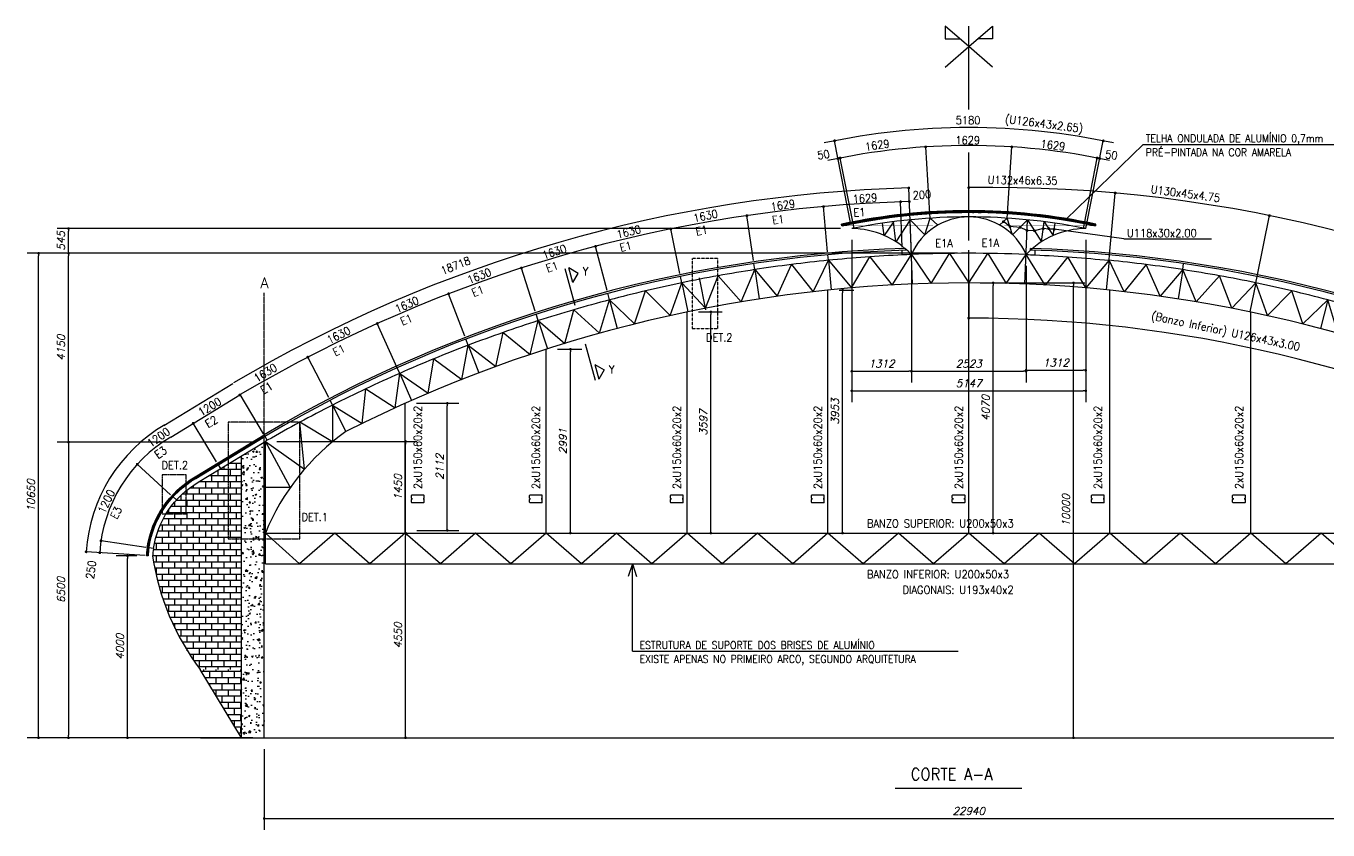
# Model space of a CAD drawing. Header units: millimetres. Extents: x -287396 to 401320, y -174247 to 142644.
# Drawn here: x 18753 to 104679, y -79146 to -26132 of the extents above; entities that cross this region are included whole.
import ezdxf
from ezdxf.enums import TextEntityAlignment as Align

# ---------------------------------------------------------------- set-up
doc = ezdxf.new("R2010")
doc.units = ezdxf.units.MM
doc.header["$LTSCALE"] = 2.5
doc.linetypes.add('CENTER', pattern=[50.8, 31.75, -6.35, 6.35, -6.35])
doc.linetypes.add('DASHED2', pattern=[9.525, 6.35, -3.175])
for name, color, linetype in [('ESTMETÄLICA', 1, 'Continuous'), ('Estrutura Aço Porticos', 7, 'Continuous'), ('PISO', 8, 'Continuous'), ('VIS', 5, 'Continuous'), ('VISTA', 1, 'Continuous')]:
    doc.layers.add(name, color=color, linetype=linetype)
doc.styles.add('ROMANS', font='romans', dxfattribs={"oblique": 15})
doc.dimstyles.new('ESC.250x0.33', dxfattribs={"dimscale": 250, "dimtxt": 2, "dimasz": 0.7, "dimexe": 3, "dimexo": 3, "dimgap": 1, "dimtad": 1, "dimdec": 0, "dimlfac": 0.333333, "dimtxsty": 'ROMANS', "dimblk": 'DOT', "dimcen": 0.7, "dimclrd": 2, "dimclre": 2, "dimadec": 4, "dimazin": 0, "dimtfac": 1, "dimtdec": 0, "dimtmove": 0, "dimatfit": 3, "dimldrblk": 'DOT', "dimfxl": 1, "dimarcsym": 0})

# ---------------------------------------------------------------- blocks, each defined once
blk = doc.blocks.new('DOT')
at = {"color": 0, "linetype": 'ByBlock'}
blk.add_line((-0.5, 0), (-1, 0), dxfattribs=at)
at = {"color": 0, "linetype": 'ByBlock', "const_width": 0.5}
blk.add_lwpolyline([(-0.25, 0, 1), (0.25, 0, 1)], format="xyb", close=True, dxfattribs=at)
blk = doc.blocks.new('*D137')
at = {"color": 2, "lineweight": -2}
for p, q in [((33721, -53569), (20810, -53569)), ((21560, -53744), (21560, -72894)), ((33721, -73069), (20810, -73069))]:
    blk.add_line(p, q, dxfattribs=at)
at = {"layer": 'DEFPOINTS', "color": 0}
for p in [(34471, -53569), (21560, -73069), (34471, -73069)]:
    blk.add_point(p, dxfattribs=at)
at = {"color": 2, "lineweight": -2, "xscale": 175, "yscale": 175, "zscale": 175}
for p, rotation in [((21560, -53569), 90), ((21560, -73069), 270)]:
    blk.add_blockref('DOT', p, dxfattribs=dict(at, rotation=rotation))
at = {"color": 0, "insert": (21060, -63319), "char_height": 500, "attachment_point": 5, "rotation": 90, "style": 'ROMANS'}
blk.add_mtext('6500', dxfattribs=at)
blk = doc.blocks.new('_Dot')
at = {"color": 0, "linetype": 'ByBlock', "lineweight": -2}
blk.add_line((-0.5, 0), (-1, 0), dxfattribs=at)
at = {"color": 0, "linetype": 'ByBlock', "const_width": 0.5}
blk.add_lwpolyline([(-0.25, 0, 1), (0.25, 0, 1)], format="xyb", close=True, dxfattribs=at)
blk = doc.blocks.new('*D138')
at = {"color": 2, "lineweight": -2}
for p, q in [((80221, -41119), (20810, -41119)), ((21560, -53394), (21560, -41294)), ((33721, -53569), (20810, -53569))]:
    blk.add_line(p, q, dxfattribs=at)
at = {"layer": 'DEFPOINTS', "color": 0}
for p in [(21560, -41119), (80971, -41119), (34471, -53569)]:
    blk.add_point(p, dxfattribs=at)
at = {"color": 2, "lineweight": -2, "xscale": 175, "yscale": 175, "zscale": 175}
for p, rotation in [((21560, -41119), 90), ((21560, -53569), 270)]:
    blk.add_blockref('DOT', p, dxfattribs=dict(at, rotation=rotation))
at = {"color": 0, "insert": (21060, -47344), "char_height": 500, "attachment_point": 5, "rotation": 90, "style": 'ROMANS'}
blk.add_mtext('4150', dxfattribs=at)
blk = doc.blocks.new('*D139')
at = {"color": 2, "lineweight": -2}
for p, q in [((35296, -59569), (44554, -59569)), ((43804, -72894), (43804, -59744)), ((35221, -73069), (44554, -73069))]:
    blk.add_line(p, q, dxfattribs=at)
at = {"layer": 'DEFPOINTS', "color": 0}
for p in [(34546, -59569), (43804, -59569), (34471, -73069)]:
    blk.add_point(p, dxfattribs=at)
at = {"color": 2, "lineweight": -2, "xscale": 175, "yscale": 175, "zscale": 175}
for p, rotation in [((43804, -59569), 90), ((43804, -73069), 270)]:
    blk.add_blockref('DOT', p, dxfattribs=dict(at, rotation=rotation))
at = {"color": 0, "insert": (43304, -66319), "char_height": 500, "attachment_point": 5, "rotation": 90, "style": 'ROMANS'}
blk.add_mtext('4550', dxfattribs=at)
blk = doc.blocks.new('*D140')
at = {"color": 2, "lineweight": -2}
for p, q in [((81721, -43069), (88637, -43069)), ((87887, -72894), (87887, -43244)), ((81719, -73069), (88637, -73069))]:
    blk.add_line(p, q, dxfattribs=at)
at = {"layer": 'DEFPOINTS', "color": 0}
for p in [(80971, -43069), (87887, -43069), (80969, -73069)]:
    blk.add_point(p, dxfattribs=at)
at = {"color": 2, "lineweight": -2, "xscale": 175, "yscale": 175, "zscale": 175}
for p, rotation in [((87887, -43069), 90), ((87887, -73069), 270)]:
    blk.add_blockref('DOT', p, dxfattribs=dict(at, rotation=rotation))
at = {"color": 0, "insert": (87387, -58069), "char_height": 500, "attachment_point": 5, "rotation": 90, "style": 'ROMANS'}
blk.add_mtext('10000', dxfattribs=at)
blk = doc.blocks.new('*D141')
at = {"color": 2, "lineweight": -2}
for p, q in [((26058, -61069), (24704, -61069)), ((25454, -72894), (25454, -61244)), ((26516, -73069), (24704, -73069))]:
    blk.add_line(p, q, dxfattribs=at)
at = {"layer": 'DEFPOINTS', "color": 0}
for p in [(25454, -61069), (26808, -61069), (27266, -73069)]:
    blk.add_point(p, dxfattribs=at)
at = {"color": 2, "lineweight": -2, "xscale": 175, "yscale": 175, "zscale": 175}
for p, rotation in [((25454, -61069), 90), ((25454, -73069), 270)]:
    blk.add_blockref('DOT', p, dxfattribs=dict(at, rotation=rotation))
at = {"color": 0, "insert": (24954, -67069), "char_height": 500, "attachment_point": 5, "rotation": 90, "style": 'ROMANS'}
blk.add_mtext('4000', dxfattribs=at)
blk = doc.blocks.new('*D155')
at = {"color": 2, "lineweight": -2}
for p, q in [((34471, -73819), (34471, -79146)), ((127471, -73985), (127471, -79146)), ((34646, -78396), (127296, -78396))]:
    blk.add_line(p, q, dxfattribs=at)
at = {"layer": 'DEFPOINTS', "color": 0}
for p in [(34471, -73069), (127471, -73235), (127471, -78396)]:
    blk.add_point(p, dxfattribs=at)
at = {"color": 2, "lineweight": -2, "xscale": 175, "yscale": 175, "zscale": 175, "rotation": 180}
blk.add_blockref('DOT', (34471, -78396), dxfattribs=at)
at = {"color": 2, "lineweight": -2, "xscale": 175, "yscale": 175, "zscale": 175}
blk.add_blockref('DOT', (127471, -78396), dxfattribs=at)
at = {"color": 0, "insert": (80971, -77896), "char_height": 500, "attachment_point": 5, "style": 'ROMANS'}
blk.add_mtext('22940', dxfattribs=at)
blk = doc.blocks.new('*D160')
at = {"color": 2, "lineweight": -2}
for p, q in [((29521, -41119), (18831, -41119)), ((19581, -72894), (19581, -41294)), ((29521, -73069), (18831, -73069))]:
    blk.add_line(p, q, dxfattribs=at)
at = {"layer": 'DEFPOINTS', "color": 0}
for p in [(19581, -41119), (30271, -41119), (30271, -73069)]:
    blk.add_point(p, dxfattribs=at)
at = {"color": 2, "lineweight": -2, "xscale": 175, "yscale": 175, "zscale": 175}
for p, rotation in [((19581, -41119), 90), ((19581, -73069), 270)]:
    blk.add_blockref('DOT', p, dxfattribs=dict(at, rotation=rotation))
at = {"color": 0, "insert": (19081, -57094), "char_height": 500, "attachment_point": 5, "rotation": 90, "style": 'ROMANS'}
blk.add_mtext('10650', dxfattribs=at)
blk = doc.blocks.new('*D161')
at = {"color": 2, "lineweight": -2}
for p, q in [((73251, -40233), (73251, -49646)), ((77187, -41946), (77187, -49646)), ((73426, -48896), (77012, -48896))]:
    blk.add_line(p, q, dxfattribs=at)
at = {"layer": 'DEFPOINTS', "color": 0}
for p in [(73251, -39483), (77187, -41196), (77187, -48896)]:
    blk.add_point(p, dxfattribs=at)
at = {"color": 2, "lineweight": -2, "xscale": 175, "yscale": 175, "zscale": 175, "rotation": 180}
blk.add_blockref('DOT', (73251, -48896), dxfattribs=at)
at = {"color": 2, "lineweight": -2, "xscale": 175, "yscale": 175, "zscale": 175}
blk.add_blockref('DOT', (77187, -48896), dxfattribs=at)
at = {"color": 0, "insert": (75219, -48396), "char_height": 500, "attachment_point": 5, "style": 'ROMANS'}
blk.add_mtext('1312', dxfattribs=at)
blk = doc.blocks.new('*D162')
at = {"color": 2, "lineweight": -2}
for p, q in [((77187, -41946), (77187, -49646)), ((84756, -41946), (84756, -49646)), ((77362, -48896), (84581, -48896))]:
    blk.add_line(p, q, dxfattribs=at)
at = {"layer": 'DEFPOINTS', "color": 0}
for p in [(77187, -41196), (84756, -41196), (84756, -48896)]:
    blk.add_point(p, dxfattribs=at)
at = {"color": 2, "lineweight": -2, "xscale": 175, "yscale": 175, "zscale": 175, "rotation": 180}
blk.add_blockref('DOT', (77187, -48896), dxfattribs=at)
at = {"color": 2, "lineweight": -2, "xscale": 175, "yscale": 175, "zscale": 175}
blk.add_blockref('DOT', (84756, -48896), dxfattribs=at)
at = {"color": 0, "insert": (80971, -48396), "char_height": 500, "attachment_point": 5, "style": 'ROMANS'}
blk.add_mtext('2523', dxfattribs=at)
blk = doc.blocks.new('*D163')
at = {"color": 2, "lineweight": -2}
for p, q in [((88692, -40233), (88692, -49584)), ((84756, -41946), (84756, -49584)), ((84931, -48834), (88517, -48834))]:
    blk.add_line(p, q, dxfattribs=at)
at = {"layer": 'DEFPOINTS', "color": 0}
for p in [(88692, -39483), (84756, -41196), (88692, -48834)]:
    blk.add_point(p, dxfattribs=at)
at = {"color": 2, "lineweight": -2, "xscale": 175, "yscale": 175, "zscale": 175, "rotation": 180}
blk.add_blockref('DOT', (84756, -48834), dxfattribs=at)
at = {"color": 2, "lineweight": -2, "xscale": 175, "yscale": 175, "zscale": 175}
blk.add_blockref('DOT', (88692, -48834), dxfattribs=at)
at = {"color": 0, "insert": (86724, -48334), "char_height": 500, "attachment_point": 5, "style": 'ROMANS'}
blk.add_mtext('1312', dxfattribs=at)
blk = doc.blocks.new('*D164')
at = {"color": 2, "lineweight": -2}
for p, q in [((73251, -40233), (73251, -50938)), ((88692, -40233), (88692, -50938)), ((73426, -50188), (88517, -50188))]:
    blk.add_line(p, q, dxfattribs=at)
at = {"layer": 'DEFPOINTS', "color": 0}
for p in [(73251, -39483), (88692, -39483), (88692, -50188)]:
    blk.add_point(p, dxfattribs=at)
at = {"color": 2, "lineweight": -2, "xscale": 175, "yscale": 175, "zscale": 175, "rotation": 180}
blk.add_blockref('DOT', (73251, -50188), dxfattribs=at)
at = {"color": 2, "lineweight": -2, "xscale": 175, "yscale": 175, "zscale": 175}
blk.add_blockref('DOT', (88692, -50188), dxfattribs=at)
at = {"color": 0, "insert": (80971, -49688), "char_height": 500, "attachment_point": 5, "style": 'ROMANS'}
blk.add_mtext('5147', dxfattribs=at)
blk = doc.blocks.new('*D165')
at = {"color": 2, "lineweight": -2}
for p, q in [((72501, -39483), (20810, -39483)), ((21560, -40944), (21560, -39658)), ((33721, -41119), (20810, -41119))]:
    blk.add_line(p, q, dxfattribs=at)
at = {"layer": 'DEFPOINTS', "color": 0}
for p in [(21560, -39483), (73251, -39483), (34471, -41119)]:
    blk.add_point(p, dxfattribs=at)
at = {"color": 2, "lineweight": -2, "xscale": 175, "yscale": 175, "zscale": 175}
for p, rotation in [((21560, -39483), 90), ((21560, -41119), 270)]:
    blk.add_blockref('DOT', p, dxfattribs=dict(at, rotation=rotation))
at = {"color": 0, "insert": (21060, -40301), "char_height": 500, "attachment_point": 5, "rotation": 90, "style": 'ROMANS'}
blk.add_mtext('545', dxfattribs=at)
blk = doc.blocks.new('*D186')
at = {"color": 2, "lineweight": -2}
for p, q in [((35296, -53526), (44554, -53526)), ((43804, -59394), (43804, -53701)), ((35296, -59569), (44554, -59569))]:
    blk.add_line(p, q, dxfattribs=at)
at = {"layer": 'DEFPOINTS', "color": 0}
for p in [(34546, -53526), (43804, -53526), (34546, -59569)]:
    blk.add_point(p, dxfattribs=at)
at = {"color": 2, "lineweight": -2, "xscale": 175, "yscale": 175, "zscale": 175}
for p, rotation in [((43804, -53526), 90), ((43804, -59569), 270)]:
    blk.add_blockref('DOT', p, dxfattribs=dict(at, rotation=rotation))
at = {"color": 0, "insert": (43304, -56547), "char_height": 500, "attachment_point": 5, "rotation": 90, "style": 'ROMANS'}
blk.add_mtext('1450', dxfattribs=at)
blk = doc.blocks.new('*D405')
at = {"color": 2, "lineweight": -2}
for p, q in [((53828, -47443), (55429, -47443)), ((54679, -59394), (54679, -47618)), ((53828, -59569), (55429, -59569))]:
    blk.add_line(p, q, dxfattribs=at)
at = {"layer": 'DEFPOINTS', "color": 0}
for p in [(53078, -47443), (54679, -47443), (53078, -59569)]:
    blk.add_point(p, dxfattribs=at)
at = {"color": 2, "lineweight": -2, "xscale": 175, "yscale": 175, "zscale": 175}
for p, rotation in [((54679, -47443), 90), ((54679, -59569), 270)]:
    blk.add_blockref('DOT', p, dxfattribs=dict(at, rotation=rotation))
at = {"color": 0, "insert": (54179, -53506), "char_height": 500, "attachment_point": 5, "rotation": 90, "style": 'ROMANS'}
blk.add_mtext('2991', dxfattribs=at)
blk = doc.blocks.new('*D406')
at = {"color": 2, "lineweight": -2}
for p, q in [((63128, -44985), (64698, -44985)), ((63948, -59394), (63948, -45160)), ((63128, -59569), (64698, -59569))]:
    blk.add_line(p, q, dxfattribs=at)
at = {"layer": 'DEFPOINTS', "color": 0}
for p in [(62378, -44985), (63948, -44985), (62378, -59569)]:
    blk.add_point(p, dxfattribs=at)
at = {"color": 2, "lineweight": -2, "xscale": 175, "yscale": 175, "zscale": 175}
for p, rotation in [((63948, -44985), 90), ((63948, -59569), 270)]:
    blk.add_blockref('DOT', p, dxfattribs=dict(at, rotation=rotation))
at = {"color": 0, "insert": (63448, -52277), "char_height": 500, "attachment_point": 5, "rotation": 90, "style": 'ROMANS'}
blk.add_mtext('3597', dxfattribs=at)
blk = doc.blocks.new('*D407')
at = {"color": 2, "lineweight": -2}
for p, q in [((72428, -43542), (73394, -43542)), ((72644, -59394), (72644, -43717)), ((72428, -59569), (73394, -59569))]:
    blk.add_line(p, q, dxfattribs=at)
at = {"layer": 'DEFPOINTS', "color": 0}
for p in [(71678, -43542), (72644, -43542), (71678, -59569)]:
    blk.add_point(p, dxfattribs=at)
at = {"color": 2, "lineweight": -2, "xscale": 175, "yscale": 175, "zscale": 175}
for p, rotation in [((72644, -43542), 90), ((72644, -59569), 270)]:
    blk.add_blockref('DOT', p, dxfattribs=dict(at, rotation=rotation))
at = {"color": 0, "insert": (72144, -51555), "char_height": 500, "attachment_point": 5, "rotation": 90, "style": 'ROMANS'}
blk.add_mtext('3953', dxfattribs=at)
blk = doc.blocks.new('*D408')
at = {"color": 2, "lineweight": -2}
for p, q in [((81721, -43069), (83333, -43069)), ((82583, -59394), (82583, -43244)), ((81728, -59569), (83333, -59569))]:
    blk.add_line(p, q, dxfattribs=at)
at = {"layer": 'DEFPOINTS', "color": 0}
for p in [(80971, -43069), (82583, -43069), (80978, -59569)]:
    blk.add_point(p, dxfattribs=at)
at = {"color": 2, "lineweight": -2, "xscale": 175, "yscale": 175, "zscale": 175}
for p, rotation in [((82583, -43069), 90), ((82583, -59569), 270)]:
    blk.add_blockref('DOT', p, dxfattribs=dict(at, rotation=rotation))
at = {"color": 0, "insert": (82083, -51319), "char_height": 500, "attachment_point": 5, "rotation": 90, "style": 'ROMANS'}
blk.add_mtext('4070', dxfattribs=at)
blk = doc.blocks.new('*D409')
at = {"color": 2, "lineweight": -2}
for p, q in [((44528, -51005), (47306, -51005)), ((46556, -59219), (46556, -51180)), ((44554, -59394), (47306, -59394))]:
    blk.add_line(p, q, dxfattribs=at)
at = {"layer": 'DEFPOINTS', "color": 0}
for p in [(43778, -51005), (46556, -51005), (43804, -59394)]:
    blk.add_point(p, dxfattribs=at)
at = {"color": 2, "lineweight": -2, "xscale": 175, "yscale": 175, "zscale": 175}
for p, rotation in [((46556, -51005), 90), ((46556, -59394), 270)]:
    blk.add_blockref('DOT', p, dxfattribs=dict(at, rotation=rotation))
at = {"color": 0, "insert": (46056, -55200), "char_height": 500, "attachment_point": 5, "rotation": 90, "style": 'ROMANS'}
blk.add_mtext('2112', dxfattribs=at)

msp = doc.modelspace()

# ---------------------------------------------------------------- hatches: boundary and pattern name
h = msp.add_hatch()
h.set_pattern_fill('ANSI31', color=2, style=0)
h.set_pattern_definition([(45, (-206095.9632, -99661.791), (-2.24506403, 2.24506403), [])])
edge = h.paths.add_edge_path()
edge.add_arc((80971.406, -78101.861), 39797.103, 77.82961604, 102.17038396)
edge.add_line((72581.399, -39199.198), (72605.432, -39310.636))
edge.add_arc((80971.406, -78101.861), 39683.103, 77.82961604, 102.17038396, ccw=False)
edge.add_line((89337.379, -39310.636), (89361.413, -39199.198))
h = msp.add_hatch()
h.set_pattern_fill('ANSI31', color=2, style=0)
h.set_pattern_definition([(135, (368038.7745, -99661.791), (2.24506403, 2.24506403), [])])
h.paths.add_polyline_path([(34269.43, -53207.027, -0.000199957), (34330.395, -53170.811), (34389.691, -53268.187, 0.000203607), (34327.693, -53305.016), (29969.533, -55962.351, 0.249663287), (26807.613, -61068.758), (26693.853, -61061.342, -0.249454809), (29907.527, -55866.636)])
h = msp.add_hatch()
h.set_pattern_fill('AR-CONC', color=1, scale=6, style=0)
h.set_pattern_definition([(50, (-696813.7, -179772.3), (1093.108, -95.6345), [114.3, -1257.3]), (355, (-696813.7, -179772.3), (-211.457, 1146.3399), [91.44, -1005.84]), (100.451, (-696722.6, -179780.3), (881.655, 1050.7001), [97.14, -1068.54]), (46.1842, (-696813.7, -179467.5), (1626.4742, -252.254), [171.45, -1885.95]), (96.6356, (-696678.2, -179488.5), (1424.4254, 1484.5533), [145.71, -1602.81]), (351.184, (-696813.7, -179467.5), (1424.4276, 1484.5507), [137.16, -1508.76]), (21, (-696661.3, -179543.7), (909.6893, -613.5931), [114.3, -1257.3]), (326, (-696661.3, -179543.7), (370.8122, 1105.1278), [91.44, -1005.84]), (71.4514, (-696585.5, -179594.8), (1280.499, 491.5371), [97.14, -1068.54]), (37.5, (-696813.7, -179772.3), (18.53162, 507.33023), [0, -993.648, 0, -1021.08, 0, -1009.65]), (7.5, (-696813.7, -179772.3), (400.91798, 601.08345), [0, -582.168, 0, -970.788, 0, -384.81]), (327.5, (-697153.56, -179772.3), (813.54357, -34.37246), [0, -381, 0, -1188.72, 0, -1577.34]), (317.5, (-697305.96, -179772.3), (888.7751, 152.55895), [0, -495.3, 0, -789.432, 0, -1120.14])])
h.paths.add_polyline_path([(34471.406, -53568.758), (32971.406, -54483.365), (32971.406, -68568.758), (33571.406, -68568.758), (33571.406, -68268.758), (34471.406, -68268.758)])
h.paths.add_polyline_path([(34471.406, -68268.758), (33571.406, -68268.758), (33571.406, -68568.758), (32971.406, -68568.758), (32971.406, -73068.758), (34471.406, -73068.758)])
h = msp.add_hatch()
h.set_pattern_fill('AR-B816', color=1, scale=2, style=0)
h.set_pattern_definition([(0, (-210790.3, -99661.8), (0, 406.4), []), (90, (-210790.3, -99661.8), (-406.4, 406.4), [406.4, -406.4])])
h.paths.add_polyline_path([(32971.406, -54483.365), (30123.055, -56220.112, 0.249784685), (27106.994, -61088.02, 0.125805072), (30247.294, -68568.758), (32971.406, -68568.758)])
h = msp.add_hatch()
h.set_pattern_fill('AR-B816', color=1, scale=2, style=0)
h.paths.add_polyline_path([(32971.406, -68568.758), (30247.294, -68568.758), (32971.406, -73068.758)])

# ---------------------------------------------------------------- linework, layer by layer
at = {"color": 2}
for p, q in [((79403.957, -26131.718), (79403.957, -26982.57)), ((80971.406, -27487.764), (79403.957, -26131.718)), ((80971.406, -31632.341), (80971.406, -26131.718)), ((80971.406, -27487.764), (82538.854, -26131.718)), ((82538.854, -26131.718), (82538.854, -26982.57)), ((79403.957, -26982.57), (80387.454, -26982.57)), ((79403.957, -28843.809), (80971.406, -27487.764)), ((82538.854, -28843.809), (80971.406, -27487.764)), ((82538.854, -26982.57), (81555.357, -26982.57)), ((73192.925, -39188.576), (72117.093, -33698.648)), ((78413.456, -38501.286), (78129.292, -34102.035)), ((83529.355, -38501.286), (83813.519, -34102.035)), ((92483.064, -33943.64), (87409.658, -38875.069)), ((88692.194, -39482.977), (89847.741, -33703.007)), ((92483.064, -33943.64), (108014.979, -33943.64)), ((73340.07, -39159.45), (72492.3, -34833.315)), ((80971.406, -40271.663), (80971.406, -34463.034)), ((88602.741, -39159.45), (89450.511, -34833.315)), ((77187.111, -41195.732), (77008.633, -36810.29)), ((76570.631, -40719.18), (76469.026, -37723.559)), ((90270.184, -41221.903), (90635.722, -37144.679)), ((66760.37, -41598.872), (66327.402, -38632.965)), ((71654.766, -41022.676), (71387.116, -38037.306)), ((99999.548, -42642.339), (100814.924, -38630.782)), ((61903.42, -42446.315), (61306.397, -39509.032)), ((72605.432, -39310.636), (72581.399, -39199.198)), ((83689.263, -39353.146), (83260.07, -39028.898)), ((84358.615, -39407.858), (83689.263, -39353.146)), ((84820.148, -39612.181), (84358.615, -39407.858)), ((85884.527, -39490.578), (85311.673, -39632.185)), ((86246.485, -39536.635), (85884.527, -39490.578)), ((89337.379, -39310.636), (89361.413, -39199.198)), ((85311.673, -39632.185), (84820.148, -39612.181)), ((86609.327, -39536.635), (86246.485, -39536.635)), ((91217.346, -40170.974), (86609.327, -39536.635)), ((91217.346, -40170.974), (96996.993, -40170.974)), ((57099.791, -43562.524), (56340.515, -40662.944)), ((76804.907, -40797.585), (76808.474, -40911.53)), ((85049.598, -40908.917), (85053.056, -40794.968)), ((52365.183, -44943.997), (51445.984, -42091.079)), ((47715.039, -46586.227), (46638.772, -43788.779)), ((80971.406, -43068.758), (80971.406, -45392.448)), ((43246.499, -48665.994), (41934.508, -45750.367)), ((38728.224, -50630.04), (37348.407, -47969.181)), ((34420.521, -53017.811), (32895.201, -50437.604)), ((31332.993, -54871.192), (29785.944, -52330.645)), ((28295.126, -57037.095), (26092.759, -55032.778)), ((26807.613, -61068.758), (26693.855, -61061.342)), ((58770.01, -61595.808), (58487.116, -62442.113)), ((58770.01, -67363.356), (58770.01, -61595.808)), ((58770.01, -61595.808), (59052.905, -62442.113)), ((58770.01, -67363.356), (80268.38, -67363.356)), ((76113.046, -76396.383), (84481.413, -76396.383))]:
    msp.add_line(p, q, dxfattribs=at)
at = {"color": 1}
for p, q in [((78432.794, -38800.662), (78413.456, -38501.286)), ((83510.017, -38800.662), (83529.355, -38501.286)), ((73397.762, -39453.85), (73340.07, -39159.45)), ((88545.049, -39453.85), (88602.741, -39159.45)), ((71704.846, -41581.26), (71672.627, -41221.903)), ((76587.69, -41222.063), (76577.411, -40919.067)), ((80971.406, -41118.758), (80971.406, -40918.758)), ((85355.122, -41222.063), (85365.4, -40919.067)), ((90237.965, -41581.26), (90270.184, -41221.903)), ((66847.651, -42196.758), (66789.266, -41796.811)), ((95095.16, -42196.758), (95153.546, -41796.811)), ((62029.548, -43066.855), (61943.264, -42642.339)), ((99913.263, -43066.855), (99999.548, -42642.339)), ((57263.874, -44189.142), (57150.458, -43756.014)), ((52563.818, -45560.513), (52426.511, -45134.342)), ((47942.389, -47177.171), (47786.831, -46772.828)), ((43412.38, -49034.642), (43246.499, -48665.994)), ((38986.329, -51127.786), (38820.201, -50807.41)), ((34676.485, -53450.808), (34463.007, -53092.61)), ((31604.917, -55317.742), (31448.886, -55061.511)), ((28679.257, -57386.636), (28457.36, -57184.74)), ((27159.978, -60590.976), (26863.225, -60546.959))]:
    msp.add_line(p, q, dxfattribs=at)
at = {"color": 7}
for p, q in [((75392.495, -39940.291), (75274.473, -39132.979)), ((76000.158, -39033.773), (75392.495, -39940.291)), ((76168.187, -40354.284), (76000.158, -39033.773)), ((77094.09, -38910.086), (76168.187, -40354.284)), ((77094.09, -38910.086), (78074.302, -39905.63)), ((78074.302, -39905.63), (78432.794, -38800.662)), ((78432.794, -38800.662), (78932.688, -39257.133)), ((83510.017, -38800.662), (83010.123, -39257.133)), ((83868.509, -39905.63), (83510.017, -38800.662)), ((84848.721, -38910.086), (83868.509, -39905.63)), ((84848.721, -38910.086), (85774.624, -40354.284)), ((85774.624, -40354.284), (85942.654, -39033.773)), ((85942.654, -39033.773), (86550.316, -39940.291)), ((86550.316, -39940.291), (86668.339, -39132.979)), ((75922.614, -43208.749), (77187.111, -41195.732)), ((77187.111, -41195.732), (78501.027, -43102.254)), ((78501.027, -43102.254), (79709.665, -41127.312)), ((79709.665, -41127.312), (80971.406, -43068.758)), ((80971.406, -43068.758), (80971.406, -41118.758)), ((80971.406, -43068.758), (82233.147, -41127.312)), ((82233.147, -41127.312), (83441.784, -43102.254)), ((83441.784, -43102.254), (84755.701, -41195.732)), ((86020.197, -43208.749), (84755.701, -41195.732)), ((68329.375, -43950.075), (69272.2, -41857.061)), ((69272.2, -41857.061), (70707.29, -43648.748)), ((70707.29, -43648.748), (71704.846, -41581.26)), ((71704.846, -41581.26), (71899.015, -43521.569)), ((71704.846, -41581.26), (73238.626, -43397.495)), ((73238.626, -43397.495), (74443.132, -41348.018)), ((74443.132, -41348.018), (75922.614, -43208.749)), ((87499.679, -41348.018), (86020.197, -43208.749)), ((88704.185, -43397.495), (87499.679, -41348.018)), ((90237.965, -41581.26), (88704.185, -43397.495)), ((90237.965, -41581.26), (90043.796, -43521.569)), ((91235.521, -43648.748), (90237.965, -41581.26)), ((92670.611, -41857.061), (91235.521, -43648.748)), ((93613.436, -43950.075), (92670.611, -41857.061)), ((63620.497, -44837.984), (63210.613, -42727.416)), ((63601.432, -44739.818), (64432.877, -42600.116)), ((64432.877, -42600.116), (65960.209, -44313.849)), ((65960.209, -44313.849), (66847.651, -42196.758)), ((66847.651, -42196.758), (67143.596, -44124.17)), ((66847.651, -42196.758), (68329.375, -43950.075)), ((95095.16, -42196.758), (93613.436, -43950.075)), ((95095.16, -42196.758), (94799.215, -44124.17)), ((95982.602, -44313.849), (95095.16, -42196.758)), ((97509.935, -42600.116), (95982.602, -44313.849)), ((98341.379, -44739.818), (97509.935, -42600.116)), ((58921.567, -45777.121), (59639.329, -43596.653)), ((59639.329, -43596.653), (61254.677, -45227.688)), ((61254.677, -45227.688), (62029.548, -43066.855)), ((62029.548, -43066.855), (62426.45, -44976.035)), ((62029.548, -43066.855), (63601.432, -44739.818)), ((99913.263, -43066.855), (98341.379, -44739.818)), ((99913.263, -43066.855), (99516.361, -44976.035)), ((100688.134, -45227.688), (99913.263, -43066.855)), ((102303.482, -43596.653), (100688.134, -45227.688)), ((103021.244, -45777.121), (102303.482, -43596.653)), ((56603.717, -46387.736), (57263.874, -44189.142)), ((57263.874, -44189.142), (57760.634, -46074.806)), ((57263.874, -44189.142), (58921.567, -45777.121)), ((104678.938, -44189.142), (103021.244, -45777.121)), ((104678.938, -44189.142), (104182.177, -46074.806)), ((105339.094, -46387.736), (104678.938, -44189.142)), ((54302.732, -47059.112), (54904.826, -44843.913)), ((54904.826, -44843.913), (56603.717, -46387.736)), ((49757.712, -48582.243), (50242.47, -46338.445)), ((50242.47, -46338.445), (52020.203, -47790.783)), ((52020.203, -47790.783), (52563.818, -45560.513)), ((52563.818, -45560.513), (53159.062, -47417.441)), ((52563.818, -45560.513), (54302.732, -47059.112)), ((47516.822, -49432.945), (47942.389, -47177.171)), ((47942.389, -47177.171), (48634.469, -49000.225)), ((47942.389, -47177.171), (49757.712, -48582.243)), ((45299.086, -50342.299), (45665.167, -48076.111)), ((45665.167, -48076.111), (47516.822, -49432.945)), ((43106.038, -51309.676), (43412.38, -49034.642)), ((43412.38, -49034.642), (44199.381, -50818.775)), ((43412.38, -49034.642), (45299.086, -50342.299)), ((40939.196, -52334.407), (41185.587, -50052.102)), ((41185.587, -50052.102), (43106.038, -51309.676)), ((38986.329, -51127.786), (39866.071, -52868.06)), ((38986.329, -51127.786), (38986.329, -53548.294)), ((38986.329, -51127.786), (40939.196, -52334.407)), ((38986.329, -53548.294), (36816.127, -52260.949)), ((37134.856, -55352.814), (36816.127, -52260.949)), ((36186.569, -56547.15), (34546.406, -53525.542)), ((34546.406, -53525.542), (37134.856, -55352.814)), ((34546.406, -56547.15), (36186.569, -56547.15))]:
    msp.add_line(p, q, dxfattribs=at)
for p, q in [((77266.406, -43144.119), (77094.09, -38910.086)), ((84676.406, -43144.119), (84848.721, -38910.086)), ((71678.1, -59568.758), (71678.1, -43542.158)), ((80978.206, -59568.758), (80978.206, -43066.341)), ((90278.311, -59568.758), (90278.311, -43542.158)), ((62377.995, -59568.758), (62377.995, -44984.837)), ((99578.416, -59568.758), (99578.416, -44984.837)), ((53077.889, -59568.758), (53077.889, -47442.6)), ((43777.784, -59568.758), (43777.784, -51005.373)), ((34546.406, -59568.758), (34546.406, -53525.542)), ((44183.735, -57272.135), (44183.735, -57094.428)), ((44183.735, -57540.109), (44183.735, -57362.403)), ((44995.571, -57064.428), (44213.735, -57064.428)), ((44255.945, -57302.135), (44213.735, -57302.135)), ((44255.945, -57332.403), (44213.735, -57332.403)), ((44995.571, -57570.109), (44213.735, -57570.109)), ((44995.571, -57302.135), (44953.361, -57302.135)), ((44995.571, -57332.403), (44953.361, -57332.403)), ((45025.571, -57272.135), (45025.571, -57094.428)), ((45025.571, -57540.109), (45025.571, -57362.403)), ((51984.909, -57272.135), (51984.909, -57094.428)), ((51984.909, -57540.109), (51984.909, -57362.403)), ((52796.745, -57064.428), (52014.909, -57064.428)), ((52057.118, -57302.135), (52014.909, -57302.135)), ((52057.118, -57332.403), (52014.909, -57332.403)), ((52796.745, -57570.109), (52014.909, -57570.109)), ((52796.745, -57302.135), (52754.535, -57302.135)), ((52796.745, -57332.403), (52754.535, -57332.403)), ((52826.745, -57272.135), (52826.745, -57094.428)), ((52826.745, -57540.109), (52826.745, -57362.403)), ((61285.014, -57272.135), (61285.014, -57094.428)), ((61285.014, -57540.109), (61285.014, -57362.403)), ((62096.85, -57064.428), (61315.014, -57064.428)), ((61357.224, -57302.135), (61315.014, -57302.135)), ((61357.224, -57332.403), (61315.014, -57332.403)), ((62096.85, -57570.109), (61315.014, -57570.109)), ((62096.85, -57302.135), (62054.64, -57302.135)), ((62096.85, -57332.403), (62054.64, -57332.403)), ((62126.85, -57272.135), (62126.85, -57094.428)), ((62126.85, -57540.109), (62126.85, -57362.403)), ((70585.12, -57272.135), (70585.12, -57094.428)), ((70585.12, -57540.109), (70585.12, -57362.403)), ((71396.955, -57064.428), (70615.12, -57064.428)), ((70657.329, -57302.135), (70615.12, -57302.135)), ((70657.329, -57332.403), (70615.12, -57332.403)), ((71396.955, -57570.109), (70615.12, -57570.109)), ((71396.955, -57302.135), (71354.746, -57302.135)), ((71396.955, -57332.403), (71354.746, -57332.403)), ((71426.955, -57272.135), (71426.955, -57094.428)), ((71426.955, -57540.109), (71426.955, -57362.403)), ((79885.225, -57272.135), (79885.225, -57094.428)), ((79885.225, -57540.109), (79885.225, -57362.403)), ((80697.061, -57064.428), (79915.225, -57064.428)), ((79957.435, -57302.135), (79915.225, -57302.135)), ((79957.435, -57332.403), (79915.225, -57332.403)), ((80697.061, -57570.109), (79915.225, -57570.109)), ((80697.061, -57302.135), (80654.851, -57302.135)), ((80697.061, -57332.403), (80654.851, -57332.403)), ((80727.061, -57272.135), (80727.061, -57094.428)), ((80727.061, -57540.109), (80727.061, -57362.403)), ((89075.96, -57272.135), (89075.96, -57094.428)), ((89075.96, -57540.109), (89075.96, -57362.403)), ((89887.796, -57064.428), (89105.96, -57064.428)), ((89148.17, -57302.135), (89105.96, -57302.135)), ((89148.17, -57332.403), (89105.96, -57332.403)), ((89887.796, -57570.109), (89105.96, -57570.109)), ((89887.796, -57302.135), (89845.586, -57302.135)), ((89887.796, -57332.403), (89845.586, -57332.403)), ((89917.796, -57272.135), (89917.796, -57094.428)), ((89917.796, -57540.109), (89917.796, -57362.403)), ((98386.053, -57272.135), (98386.053, -57094.428)), ((98386.053, -57540.109), (98386.053, -57362.403)), ((99197.889, -57064.428), (98416.053, -57064.428)), ((98458.263, -57302.135), (98416.053, -57302.135)), ((98458.263, -57332.403), (98416.053, -57332.403)), ((99197.889, -57570.109), (98416.053, -57570.109)), ((99197.889, -57302.135), (99155.679, -57302.135)), ((99197.889, -57332.403), (99155.679, -57332.403)), ((99227.889, -57272.135), (99227.889, -57094.428)), ((99227.889, -57540.109), (99227.889, -57362.403)), ((34546.406, -59568.758), (127410.005, -59568.758)), ((34546.406, -61595.808), (34546.406, -59568.758)), ((36802.705, -61595.808), (34546.406, -59568.758)), ((39127.731, -59568.758), (36802.705, -61595.808)), ((41452.758, -61595.808), (39127.731, -59568.758)), ((43777.784, -59568.758), (41452.758, -61595.808)), ((46102.81, -61595.808), (43777.784, -59568.758)), ((48427.837, -59568.758), (46102.81, -61595.808)), ((50752.863, -61595.808), (48427.837, -59568.758)), ((53077.889, -59568.758), (50752.863, -61595.808)), ((55402.916, -61595.808), (53077.889, -59568.758)), ((57727.942, -59568.758), (55402.916, -61595.808)), ((60052.968, -61595.808), (57727.942, -59568.758)), ((62377.995, -59568.758), (60052.968, -61595.808)), ((64703.021, -61595.808), (62377.995, -59568.758)), ((67028.047, -59568.758), (64703.021, -61595.808)), ((69353.074, -61595.808), (67028.047, -59568.758)), ((71678.1, -59568.758), (69353.074, -61595.808)), ((74003.126, -61595.808), (71678.1, -59568.758)), ((76328.153, -59568.758), (74003.126, -61595.808)), ((78653.179, -61595.808), (76328.153, -59568.758)), ((80978.206, -59568.758), (78653.179, -61595.808)), ((83303.232, -61595.808), (80978.206, -59568.758)), ((85628.258, -59568.758), (83303.232, -61595.808)), ((87953.285, -61595.808), (85628.258, -59568.758)), ((90278.311, -59568.758), (87953.285, -61595.808)), ((92603.337, -61595.808), (90278.311, -59568.758)), ((94928.364, -59568.758), (92603.337, -61595.808)), ((97253.39, -61595.808), (94928.364, -59568.758)), ((99578.416, -59568.758), (97253.39, -61595.808)), ((101903.443, -61595.808), (99578.416, -59568.758)), ((104228.469, -59568.758), (101903.443, -61595.808)), ((106553.495, -61595.808), (104228.469, -59568.758)), ((34546.406, -61595.808), (127410.005, -61595.808))]:
    msp.add_line(p, q)
at = {"color": 4}
for p, q in [((54841.076, -43051.731), (54582.257, -42085.805)), ((55194.629, -42439.359), (54582.257, -42085.805)), ((54986.598, -44560.753), (54340.775, -42150.51)), ((54841.076, -43051.731), (55194.629, -42439.359)), ((55662.484, -47083.193), (56305.233, -49481.964)), ((56287.895, -48451.333), (56546.714, -49417.259)), ((56287.895, -48451.333), (56900.267, -48804.887)), ((56900.267, -48804.887), (56546.714, -49417.259))]:
    msp.add_line(p, q, dxfattribs=at)
at = {"color": 2, "linetype": 'CENTER'}
msp.add_line((34471.406, -53572.214), (34471.406, -43718.114), dxfattribs=at)
at = {"color": 2, "linetype": 'ByBlock', "const_width": 93.75}
for points in [[(72117.093, -33745.523, 1), (72117.093, -33651.773, 1)], [(78129.292, -34148.91, 1), (78129.292, -34055.16, 1)], [(83813.519, -34148.91, 1), (83813.519, -34055.16, 1)], [(89847.741, -33749.882, 1), (89847.741, -33656.132, 1)], [(72345.15, -34909.286, 1), (72345.15, -34815.536, 1)], [(72492.3, -34880.19, 1), (72492.3, -34786.44, 1)], [(89450.511, -34880.19, 1), (89450.511, -34786.44, 1)], [(89615.248, -34912.798, 1), (89615.248, -34819.048, 1)], [(77008.633, -36857.165, 1), (77008.633, -36763.415, 1)], [(80971.406, -36831.974, 1), (80971.406, -36738.224, 1)], [(76469.026, -37770.434, 1), (76469.026, -37676.684, 1)], [(77045.08, -37752.707, 1), (77045.08, -37658.957, 1)], [(90635.722, -37191.554, 1), (90635.722, -37097.804, 1)], [(66327.402, -38679.84, 1), (66327.402, -38586.09, 1)], [(71387.116, -38084.181, 1), (71387.116, -37990.431, 1)], [(100814.924, -38677.657, 1), (100814.924, -38583.907, 1)], [(61306.397, -39555.907, 1), (61306.397, -39462.157, 1)], [(83260.07, -39075.773, 1), (83260.07, -38982.023, 1)], [(83689.263, -39400.021, 1), (83689.263, -39306.271, 1)], [(84358.615, -39454.733, 1), (84358.615, -39360.983, 1)], [(84820.148, -39659.056, 1), (84820.148, -39565.306, 1)], [(85884.527, -39537.453, 1), (85884.527, -39443.703, 1)], [(86246.485, -39533.907, 1), (86246.485, -39440.157, 1)], [(86609.327, -39583.51, 1), (86609.327, -39489.76, 1)], [(85311.673, -39679.06, 1), (85311.673, -39585.31, 1)], [(56340.515, -40709.819, 1), (56340.515, -40616.069, 1)], [(51445.984, -42137.954, 1), (51445.984, -42044.204, 1)], [(46638.772, -43835.654, 1), (46638.772, -43741.904, 1)], [(80971.406, -45439.323, 1), (80971.406, -45345.573, 1)], [(41934.508, -45797.242, 1), (41934.508, -45703.492, 1)], [(37348.407, -48016.056, 1), (37348.407, -47922.306, 1)], [(32859.357, -50505.987, 1), (32859.357, -50412.237, 1)], [(29785.944, -52377.52, 1), (29785.944, -52283.77, 1)], [(26092.759, -55079.653, 1), (26092.759, -54985.903, 1)], [(23700.485, -60124.709, 1), (23700.485, -60030.959, 1)], [(22722.733, -60849.336, 1), (22722.733, -60755.586, 1)], [(23617.042, -60907.637, 1), (23617.042, -60813.887, 1)]]:
    msp.add_lwpolyline(points, format="xyb", close=True, dxfattribs=at)
for points in [[(77187.111, -41195.732, 0.001611824), (76587.69, -41222.063, 0.013154849), (71704.846, -41581.26)], [(84755.701, -41195.732, 0.010169175), (80971.406, -41118.758, 0.010169175), (77187.111, -41195.732)], [(84755.701, -41195.732, -0.001611824), (85355.122, -41222.063, -0.013154849), (90237.965, -41581.26)], [(34676.471, -53450.816, 0.000402964), (34546.406, -53525.542)]]:
    msp.add_lwpolyline(points, format="xyb")
at = {"color": 2, "linetype": 'DASHED2'}
msp.add_lwpolyline([(62712.134, -46081.3), (64416.573, -46081.3), (64416.573, -41465.179), (62712.134, -41465.179)], close=True, dxfattribs=at)
at = {"color": 2, "linetype": 'CENTER'}
for points in [[(32082.183, -59958.363), (36816.127, -59958.363), (36816.127, -52260.949), (32082.183, -52260.949)], [(27727.925, -58299.177), (29316.136, -58299.177), (29316.136, -55736.344), (27727.925, -55736.344)]]:
    msp.add_lwpolyline(points, close=True, dxfattribs=at)
at = {"color": 2}
for centre, radius, start, end in [((80971.406, -78101.861), 45277.451, 77.82961603, 102.17038397), ((80971.406, -78101.861), 44091.522, 77.82961603, 102.17038397), ((79578.728, -129406.743), 92632.114, 91.58988559, 120.58995104), ((82364.084, -129406.743), 92632.114, 59.41004896, 90.86144623), ((79578.728, -129406.743), 91735.906, 91.58264958, 120.58995104), ((80971.406, -78101.861), 39797.103, 77.82961603, 102.17038397), ((80971.406, -134181.107), 88788.659, 63.30347395, 90)]:
    msp.add_arc(centre, radius, start, end, dxfattribs=at)
at = {"color": 1}
for centre, radius, start, end in [((80971.406, -78101.861), 39683.103, 77.82961603, 102.17038397), ((79578.728, -129406.743), 88538.563, 91.79300106, 120.58995104), ((82363.359, -129411.323), 88543.163, 59.2648682, 88.26148376)]:
    msp.add_arc(centre, radius, start, end, dxfattribs=at)
for centre, radius, start, end in [((80971.406, -78101.861), 39383.103, 101.08744462, 101.30566935), ((73193.78, -44993.684), 5511.001, 43.56351918, 89.40907651), ((80971.406, -78101.861), 39383.103, 78.91255538, 101.08744462), ((80971.406, -42848.048), 4129.29, 90, 156.41274229), ((80971.406, -42848.048), 4129.29, 23.58725771, 90), ((88749.031, -44993.684), 5511.001, 90.59092349, 136.43648082), ((80971.406, -78101.861), 39383.103, 78.69433065, 78.91255538), ((80971.406, -134181.107), 93062.349, 95.71462087, 98.72931637), ((80971.406, -134181.107), 93062.349, 81.27068363, 84.28537913), ((80971.406, -134181.107), 93062.349, 98.72931637, 101.74401188), ((80971.406, -134181.107), 93062.349, 78.25598812, 81.27068363), ((80971.406, -134181.107), 93062.349, 101.74401188, 104.75870739), ((80971.406, -134181.107), 93062.349, 75.24129261, 78.25598812), ((80971.406, -134181.107), 93062.349, 104.75870739, 107.77340289), ((80971.406, -134181.107), 93062.349, 72.22659711, 75.24129261), ((80971.406, -134181.107), 93062.349, 107.77340289, 110.7880984), ((80971.406, -134181.107), 93062.349, 110.7880984, 113.80279391), ((80971.406, -134181.107), 93062.349, 113.80279391, 115.31014166), ((80971.406, -134181.107), 93062.349, 115.31014166, 116.81748942), ((80971.406, -134181.107), 93062.349, 116.81748942, 118.32483717), ((80971.406, -134181.107), 93062.349, 118.32483717, 119.83218492), ((48694.221, -65338.784), 15279.198, 125.29508151, 157.81246581), ((44213.735, -57094.428), 30, 90, 180), ((44213.735, -57272.135), 30, 180, 270), ((44213.735, -57362.403), 30, 90, 180), ((44213.735, -57540.109), 30, 180, 270), ((44995.571, -57094.428), 30, 0, 90), ((44995.571, -57272.135), 30, 270, 0), ((44995.571, -57362.403), 30, 0, 90), ((44995.571, -57540.109), 30, 270, 0), ((52014.909, -57094.428), 30, 90, 180), ((52014.909, -57272.135), 30, 180, 270), ((52014.909, -57362.403), 30, 90, 180), ((52014.909, -57540.109), 30, 180, 270), ((52796.745, -57094.428), 30, 0, 90), ((52796.745, -57272.135), 30, 270, 0), ((52796.745, -57362.403), 30, 0, 90), ((52796.745, -57540.109), 30, 270, 0), ((61315.014, -57094.428), 30, 90, 180), ((61315.014, -57272.135), 30, 180, 270), ((61315.014, -57362.403), 30, 90, 180), ((61315.014, -57540.109), 30, 180, 270), ((62096.85, -57094.428), 30, 0, 90), ((62096.85, -57272.135), 30, 270, 0), ((62096.85, -57362.403), 30, 0, 90), ((62096.85, -57540.109), 30, 270, 0), ((70615.12, -57094.428), 30, 90, 180), ((70615.12, -57272.135), 30, 180, 270), ((70615.12, -57362.403), 30, 90, 180), ((70615.12, -57540.109), 30, 180, 270), ((71396.955, -57094.428), 30, 0, 90), ((71396.955, -57272.135), 30, 270, 0), ((71396.955, -57362.403), 30, 0, 90), ((71396.955, -57540.109), 30, 270, 0), ((79915.225, -57094.428), 30, 90, 180), ((79915.225, -57272.135), 30, 180, 270), ((79915.225, -57362.403), 30, 90, 180), ((79915.225, -57540.109), 30, 180, 270), ((80697.061, -57094.428), 30, 0, 90), ((80697.061, -57272.135), 30, 270, 0), ((80697.061, -57362.403), 30, 0, 90), ((80697.061, -57540.109), 30, 270, 0), ((89105.96, -57094.428), 30, 90, 180), ((89105.96, -57272.135), 30, 180, 270), ((89105.96, -57362.403), 30, 90, 180), ((89105.96, -57540.109), 30, 180, 270), ((89887.796, -57094.428), 30, 0, 90), ((89887.796, -57272.135), 30, 270, 0), ((89887.796, -57362.403), 30, 0, 90), ((89887.796, -57540.109), 30, 270, 0), ((98416.053, -57094.428), 30, 90, 180), ((98416.053, -57272.135), 30, 180, 270), ((98416.053, -57362.403), 30, 90, 180), ((98416.053, -57540.109), 30, 180, 270), ((99197.889, -57094.428), 30, 0, 90), ((99197.889, -57272.135), 30, 270, 0), ((99197.889, -57362.403), 30, 0, 90), ((99197.889, -57540.109), 30, 270, 0)]:
    msp.add_arc(centre, radius, start, end)
at = {"color": 7}
for centre, radius, start, end in [((79578.714, -129406.659), 88652.479, 91.79299418, 120.59093449), ((82363.359, -129411.323), 88657.165, 59.2648682, 88.26148376), ((80971.406, -134181.107), 91112.349, 90, 116.81748942), ((80971.406, -134181.107), 91112.349, 63.18251058, 90)]:
    msp.add_arc(centre, radius, start, end, dxfattribs=at)
at = {"layer": 'ESTMETÄLICA', "color": 4}
for p, q in [((34471.406, -73068.758), (34471.406, -53568.758)), ((32971.406, -73068.758), (32971.406, -54483.365)), ((34471.406, -67068.758), (34471.406, -57971.954)), ((32971.406, -73068.758), (30247.294, -68568.758))]:
    msp.add_line(p, q, dxfattribs=at)
msp.add_lwpolyline([(27159.979, -60590.973, -0.227960197), (30120.383, -56221.739), (34471.406, -53572.214)], format="xyb", dxfattribs=at)
for centre, radius, start, end in [((33183.146, -61484.385), 6089.066, 171.56290948, 176.27011379), ((43307.598, -58686.748), 16377.597, 188.43106148, 217.11277918)]:
    msp.add_arc(centre, radius, start, end, dxfattribs=at)
at = {"layer": 'PISO', "color": 6}
msp.add_line((30271.406, -73068.758), (41971.406, -73068.758), dxfattribs=at)
at = {"layer": 'PISO'}
msp.add_line((41971.406, -73068.758), (119966.796, -73068.758), dxfattribs=at)
at = {"layer": 'VIS', "color": 6}
msp.add_line((30271.406, -73068.758), (23951.035, -73068.758), dxfattribs=at)
at = {"layer": 'VISTA', "color": 2}
for p, q in [((27837.815, -52467.65), (32393.238, -49693.656)), ((28303.934, -53233.105), (32859.357, -50459.112)), ((26665.675, -60517.657), (23700.485, -60077.834)), ((26608.325, -61055.766), (22722.733, -60802.461))]:
    msp.add_line(p, q, dxfattribs=at)
msp.add_lwpolyline([(26750.459, -60530.234, -0.227790541), (29908.528, -55866.028), (34463.007, -53092.61)], format="xyb", dxfattribs=at)
at = {"layer": 'VISTA', "color": 1}
msp.add_lwpolyline([(26863.225, -60546.959, -0.227835607), (29966.876, -55963.971), (34522.299, -53189.977)], format="xyb", dxfattribs=at)
at = {"layer": 'VISTA', "color": 2}
for centre, radius, start, end in [((33183.146, -61484.385), 10482.618, 120.1977753, 176.27011379), ((33181.16, -61483.749), 9584.386, 120.58872396, 176.27313408), ((33183.146, -61484.385), 6503.066, 171.56290948, 176.27011379)]:
    msp.add_arc(centre, radius, start, end, dxfattribs=at)
at = {"layer": 'VISTA', "color": 1}
msp.add_arc((33183.146, -61484.385), 6389.066, 171.56290948, 176.27011379, dxfattribs=at)

# ---------------------------------------------------------------- texts
at = {"style": 'ROMANS', "width": 0.9}
for s, height, p in [('5180', 527.9999, (80112.987, -32604.768)), ('1629', 527.9999, (80087.912, -33923.55)), ('TELHA ONDULADA DE ALUMÍNIO 0,7mm', 500, (92650.667, -33787.995)), ('PRÉ-PINTADA NA COR AMARELA', 500, (92650.667, -34708.853)), ('U118x30x2.00', 527.99995, (91416.377, -40052.016)), ('E1A', 527.9999, (78758.316, -40719.858)), ('E1A', 527.9999, (81819.335, -40695.189)), ('Y', 528, (55500.144, -42571.005)), ('DET.2', 527.9999, (63628.141, -46930.705)), ('Y', 528, (57221.788, -49046.571)), ('DET.2', 527.9999, (27698.553, -55357.963)), ('DET.1', 527.9999, (36930.304, -58774.157)), ('BANZO SUPERIOR: U200x50x3', 527.99995, (74258.309, -59197.02)), ('BANZO INFERIOR: U200x50x3', 527.99995, (74258.309, -62551.059)), ('DIAGONAIS: U193x40x2', 527.99995, (76599.794, -63578.144)), ('ESTRUTURA DE SUPORTE DOS BRISES DE ALUMÍNIO', 500, (59242.011, -67207.71)), ('EXISTE APENAS NO PRIMEIRO ARCO, SEGUNDO ARQUITETURA', 500, (59242.011, -68128.569)), ('CORTE A-A', 791.9999, (77141.354, -75864.243))]:
    msp.add_text(s, height=height, dxfattribs=at).set_placement(p)
for s, height, rotation, p in [('(U126x43x2.65)', 527.99995, 352.7185696, (83344.019, -32508.015)), ('50', 527.9999, 8.20315916, (71016.432, -34933.317)), ('1629', 527.9999, 8.20315916, (74163.955, -34364.015)), ('1629', 527.9999, 352.75928969, (85687.815, -34143.672)), ('50', 527.9999, 352.75928969, (89948.242, -34844.755)), ('U132x46x6.35', 527.99995, 359.24861703, (82221.071, -36538.534)), ('U130x45x4.75', 527.99995, 352.52775729, (92961.591, -37147.011)), ('1629', 527.9999, 8.27324868, (67934.649, -38322.15)), ('1629', 527.9999, 4.15579249, (73330.259, -37810.727)), ('200', 527.9999, 4.15579249, (77291.045, -37563.402)), ('1630', 527.9999, 11.70281979, (62855.782, -39072.096)), ('E1', 527.9999, 8.27324868, (68040.366, -39212.101)), ('E1', 527.9999, 4.15579249, (73379.855, -38705.562)), ('1630', 527.9999, 13.71376048, (57799.31, -40151.234)), ('E1', 527.9999, 11.70281979, (63006.636, -39955.517)), ('E1', 527.9999, 13.71376048, (58006.944, -41023.058)), ('1630', 527.9999, 17.51075829, (52922.595, -41518.82)), ('18718', 527.9999, 21.53048426, (46252.06, -42544.799)), ('E1', 527.9999, 17.51075829, (53172.669, -42379.431)), ('1630', 527.9999, 21.53048426, (48000.374, -43156.058)), ('E1', 527.9999, 21.53048426, (48296.076, -44002.077)), ('1630', 527.9999, 23.65753442, (43244.117, -45071.908)), ('E1', 527.9999, 23.65753442, (43594.335, -45896.854)), ('(Banzo Inferior) U126x43x3.00', 527.99995, 347.96267846, (92988.308, -45475.127)), ('1630', 527.9999, 26.15761888, (38768.558, -47112.267)), ('E1', 527.9999, 26.15761888, (39161.882, -47917.553)), ('1630', 527.9999, 30.85584067, (33983.382, -49644.846)), ('E1', 527.9999, 30.85584067, (34419.792, -50427.62)), ('1200', 527.9999, 30.85584067, (30309.274, -51885.105)), ('2xU150x60x20x2', 527.99995, 90, (44869.353, -56670.332)), ('2xU150x60x20x2', 527.99995, 90, (52670.527, -56670.332)), ('2xU150x60x20x2', 527.99995, 90, (61970.632, -56670.332)), ('2xU150x60x20x2', 527.99995, 90, (71270.737, -56670.332)), ('2xU150x60x20x2', 527.99995, 90, (80570.843, -56670.332)), ('2xU150x60x20x2', 527.99995, 90, (89761.578, -56670.332)), ('2xU150x60x20x2', 527.99995, 90, (99071.671, -56670.332)), ('E2', 527.9999, 30.85584067, (30775.392, -52650.561)), ('1200', 527.9999, 35.30440065, (26987.87, -53938.572)), ('E3', 527.9999, 35.30440065, (27468.779, -54695.321)), ('1200', 527.9999, 64.51597508, (23944.538, -58329.44)), ('E3', 527.9999, 64.51597508, (24761.14, -58698.576)), ('250', 527.9999, 81.5160516, (23210.139, -62631.714))]:
    msp.add_text(s, height=height, rotation=rotation, dxfattribs=at).set_placement(p)
at = {"layer": 'Estrutura Aço Porticos', "style": 'ROMANS'}
msp.add_text('A', height=700, dxfattribs=at).set_placement((34494.167, -43066.829), align=Align.MIDDLE_CENTER)

# ---------------------------------------------------------------- dimensions: what is measured, and where the dimension line sits
at = {"color": 7}
dim = msp.add_linear_dim(base=(21560.189, -39482.977), p1=(34471.406, -41118.758), p2=(73250.617, -39482.977), angle=90, dimstyle='ESC.250x0.33', override={"dimtmove": 1}, dxfattribs=at)
dim.commit()
dim.dimension.update_dxf_attribs({"geometry": '*D165', "text_midpoint": (21560.189, -40300.867), "dimtype": 160})
for base, p1, p2, picture, middle in [((77187.111, -48896.175), (73250.617, -39482.977), (77187.111, -41195.732), '*D161', (75218.864, -48396.175)), ((88692.194, -48833.675), (84755.701, -41195.732), (88692.194, -39482.977), '*D163', (86723.947, -48333.675)), ((84755.701, -48896.175), (77187.111, -41195.732), (84755.701, -41195.732), '*D162', (80971.406, -48396.175))]:
    dim = msp.add_linear_dim(base=base, p1=p1, p2=p2, dimstyle='ESC.250x0.33', override={"dimtmove": 1}, dxfattribs=at)
    dim.commit()
    dim.dimension.update_dxf_attribs({"geometry": picture, "text_midpoint": middle})
dim = msp.add_linear_dim(base=(88692.194, -50187.697), p1=(73250.617, -39482.977), p2=(88692.194, -39482.977), dimstyle='ESC.250x0.33', dxfattribs=at)
dim.commit()
dim.dimension.update_dxf_attribs({"geometry": '*D164', "text_midpoint": (80971.406, -49687.697)})
for base, p1, p2, picture, middle in [((19580.797, -41118.758), (30271.406, -73068.758), (30271.406, -41118.758), '*D160', (19080.797, -57093.758)), ((21560.189, -41118.758), (34471.406, -53568.758), (80971.406, -41118.758), '*D138', (21060.189, -47343.758)), ((87886.558, -43068.758), (80969.101, -73068.758), (80971.406, -43068.758), '*D140', (87386.558, -58068.758)), ((21560.189, -73068.758), (34471.406, -53568.758), (34471.406, -73068.758), '*D137', (21060.189, -63318.758)), ((25453.799, -61068.758), (27265.798, -73068.758), (26807.613, -61068.758), '*D141', (24953.799, -67068.758))]:
    dim = msp.add_linear_dim(base=base, p1=p1, p2=p2, angle=90, dimstyle='ESC.250x0.33', dxfattribs=at)
    dim.commit()
    dim.dimension.update_dxf_attribs({"geometry": picture, "text_midpoint": middle})
for base, p1, p2, text, picture, middle in [((72644.366, -43542.158), (71678.1, -59568.758), (71678.1, -43542.158), '3953', '*D407', (72144.366, -51555.458)), ((82582.928, -43068.758), (80978.206, -59568.758), (80971.406, -43068.758), '4070', '*D408', (82082.928, -51318.758)), ((63948.125, -44984.837), (62377.995, -59568.758), (62377.995, -44984.837), '3597', '*D406', (63448.125, -52276.797)), ((54678.505, -47442.6), (53077.889, -59568.758), (53077.889, -47442.6), '2991', '*D405', (54178.505, -53505.679)), ((46555.643, -51005.373), (43803.701, -59393.758), (43777.784, -51005.373), '2112', '*D409', (46055.643, -55199.566)), ((43803.701, -53525.542), (34546.406, -59568.758), (34546.406, -53525.542), '1450', '*D186', (43303.701, -56547.15)), ((43803.701, -59568.758), (34471.406, -73068.758), (34546.406, -59568.758), '4550', '*D139', (43303.701, -66318.758))]:
    dim = msp.add_linear_dim(base=base, p1=p1, p2=p2, angle=90, text=text, dimstyle='ESC.250x0.33', dxfattribs=at)
    dim.commit()
    dim.dimension.update_dxf_attribs({"geometry": picture, "text_midpoint": middle})
dim = msp.add_linear_dim(base=(127471.406, -78396.266), p1=(34471.406, -73068.758), p2=(127471.406, -73235.009), text='22940', dimstyle='ESC.250x0.33', override={"dimtmove": 1}, dxfattribs=at)
dim.commit()
dim.dimension.update_dxf_attribs({"geometry": '*D155', "text_midpoint": (80971.406, -77896.266)})

doc.saveas('drawing.dxf')
